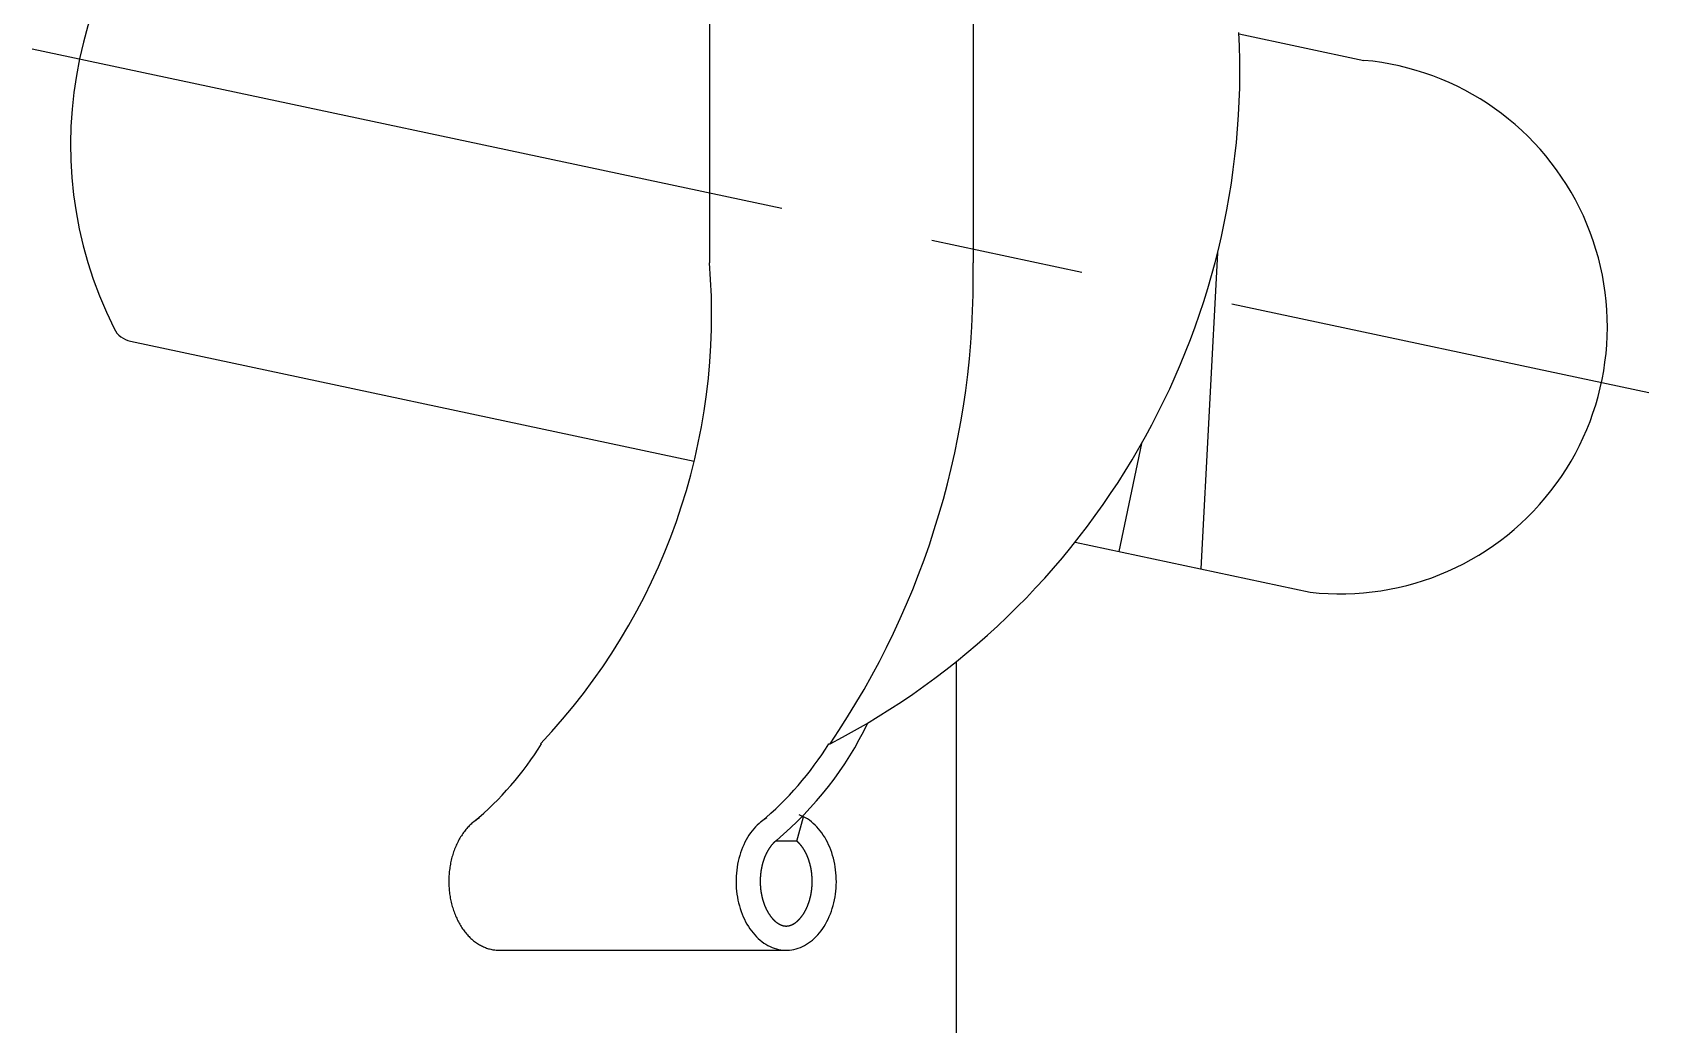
# Model space of a CAD drawing. Extents: x -182 to 594, y -630 to 159.
# Drawn here: x -159.1 to -92.1, y -331.3 to -290.2 of the extents above; entities that cross this region are included whole.
import ezdxf

# ---------------------------------------------------------------- set-up
doc = ezdxf.new("R2010")
doc.units = 0
doc.linetypes.add('CENTER', pattern=[50.8, 31.75, -6.35, 6.35, -6.35])
doc.layers.get('0').update_dxf_attribs({"linetype": 'CONTINUOUS'})
doc.layers.add('CENTER', color=1, linetype='CONTINUOUS')

msp = doc.modelspace()

# ---------------------------------------------------------------- linework, layer by layer
at = {"color": 7, "linetype": 'CONTINUOUS'}
for p, q in [((-131.03, -276.234), (-131.03, -299.777)), ((-120.112, -276.234), (-120.112, -299.777)), ((-109.092, -290.295), (-103.919, -291.394)), ((-109.984, -299.368), (-110.67, -312.451)), ((-155.013, -303.026), (-131.663, -307.989)), ((-113.128, -307.256), (-114.078, -311.727)), ((-115.884, -311.343), (-106.145, -313.413)), ((-120.8, -433.605), (-120.8, -316.282)), ((-138.035, -319.69), (-137.985, -319.69)), ((-126.085, -319.69), (-126.035, -319.69)), ((-127.407, -323.723), (-127.135, -322.709)), ((-127.135, -322.709), (-127.196, -322.709)), ((-127.407, -323.723), (-128.298, -323.723)), ((-139.733, -328.234), (-127.833, -328.234))]:
    msp.add_line(p, q, dxfattribs=at)
for points in [[(-140.554, -322.755, 0), (-140.595, -322.78, 0), (-140.636, -322.805, 0), (-140.676, -322.832, 0), (-140.716, -322.86, 0), (-140.755, -322.889, 0), (-140.794, -322.919, 0), (-140.833, -322.95, 0), (-140.87, -322.982, 0), (-140.908, -323.016, 0), (-140.945, -323.051, 0), (-140.981, -323.086, 0), (-141.017, -323.123, 0), (-141.052, -323.161, 0), (-141.086, -323.2, 0), (-141.12, -323.24, 0), (-141.154, -323.281, 0), (-141.186, -323.322, 0), (-141.218, -323.365, 0), (-141.249, -323.409, 0), (-141.28, -323.453, 0), (-141.31, -323.499, 0), (-141.339, -323.545, 0), (-141.368, -323.593, 0), (-141.395, -323.641, 0), (-141.422, -323.689, 0), (-141.448, -323.739, 0), (-141.474, -323.79, 0), (-141.498, -323.841, 0), (-141.522, -323.893, 0), (-141.545, -323.945, 0), (-141.567, -323.998, 0), (-141.589, -324.052, 0), (-141.609, -324.107, 0), (-141.629, -324.162, 0), (-141.647, -324.217, 0), (-141.665, -324.273, 0), (-141.682, -324.33, 0), (-141.698, -324.387, 0), (-141.713, -324.445, 0), (-141.728, -324.503, 0), (-141.741, -324.561, 0), (-141.753, -324.62, 0), (-141.765, -324.679, 0), (-141.775, -324.739, 0), (-141.785, -324.799, 0), (-141.794, -324.859, 0), (-141.802, -324.919, 0), (-141.808, -324.98, 0), (-141.814, -325.041, 0), (-141.819, -325.101, 0), (-141.823, -325.162, 0), (-141.826, -325.224, 0), (-141.828, -325.285, 0), (-141.829, -325.346, 0), (-141.829, -325.407, 0), (-141.828, -325.469, 0), (-141.827, -325.53, 0), (-141.824, -325.591, 0), (-141.82, -325.652, 0), (-141.816, -325.713, 0), (-141.81, -325.774, 0), (-141.803, -325.834, 0), (-141.796, -325.895, 0), (-141.787, -325.955, 0), (-141.778, -326.015, 0), (-141.768, -326.074, 0), (-141.756, -326.134, 0), (-141.744, -326.193, 0), (-141.731, -326.251, 0), (-141.717, -326.309, 0), (-141.702, -326.367, 0), (-141.686, -326.424, 0), (-141.669, -326.481, 0), (-141.652, -326.537, 0), (-141.633, -326.593, 0), (-141.614, -326.648, 0), (-141.594, -326.703, 0), (-141.572, -326.757, 0), (-141.551, -326.81, 0), (-141.528, -326.863, 0), (-141.504, -326.915, 0), (-141.48, -326.966, 0), (-141.455, -327.017, 0), (-141.429, -327.067, 0), (-141.402, -327.116, 0), (-141.374, -327.164, 0), (-141.346, -327.212, 0), (-141.317, -327.258, 0), (-141.287, -327.304, 0), (-141.257, -327.349, 0), (-141.226, -327.393, 0), (-141.194, -327.436, 0), (-141.162, -327.478, 0), (-141.128, -327.519, 0), (-141.095, -327.559, 0), (-141.06, -327.598, 0), (-141.025, -327.636, 0), (-140.99, -327.673, 0), (-140.954, -327.709, 0), (-140.917, -327.744, 0), (-140.88, -327.778, 0), (-140.842, -327.81, 0), (-140.804, -327.842, 0), (-140.765, -327.872, 0), (-140.726, -327.902, 0), (-140.686, -327.93, 0), (-140.646, -327.957, 0), (-140.605, -327.983, 0), (-140.564, -328.007, 0), (-140.523, -328.03, 0), (-140.481, -328.053, 0), (-140.439, -328.074, 0), (-140.397, -328.093, 0), (-140.355, -328.112, 0), (-140.312, -328.129, 0), (-140.268, -328.145, 0), (-140.225, -328.159, 0), (-140.182, -328.172, 0), (-140.138, -328.185, 0), (-140.094, -328.195, 0), (-140.05, -328.205, 0), (-140.005, -328.213, 0), (-139.961, -328.22, 0), (-139.917, -328.225, 0), (-139.872, -328.229, 0), (-139.827, -328.232, 0), (-139.783, -328.234, 0), (-139.738, -328.234, 0)], [(-128.654, -322.755, 0), (-128.738, -322.806, 0), (-128.819, -322.862, 0), (-128.899, -322.923, 0), (-128.977, -322.988, 0), (-129.053, -323.058, 0), (-129.126, -323.133, 0), (-129.197, -323.212, 0), (-129.265, -323.295, 0), (-129.331, -323.382, 0), (-129.393, -323.473, 0), (-129.453, -323.568, 0), (-129.51, -323.666, 0), (-129.563, -323.768, 0), (-129.613, -323.873, 0), (-129.66, -323.98, 0), (-129.703, -324.091, 0), (-129.743, -324.203, 0), (-129.779, -324.318, 0), (-129.811, -324.436, 0), (-129.839, -324.555, 0), (-129.864, -324.675, 0), (-129.885, -324.797, 0), (-129.902, -324.92, 0), (-129.915, -325.044, 0), (-129.923, -325.169, 0), (-129.928, -325.294, 0), (-129.929, -325.419, 0), (-129.926, -325.544, 0), (-129.919, -325.669, 0), (-129.908, -325.793, 0), (-129.893, -325.917, 0), (-129.874, -326.039, 0), (-129.851, -326.161, 0), (-129.824, -326.28, 0), (-129.793, -326.398, 0), (-129.759, -326.514, 0), (-129.721, -326.628, 0), (-129.679, -326.74, 0), (-129.634, -326.848, 0), (-129.586, -326.954, 0), (-129.534, -327.057, 0), (-129.478, -327.157, 0), (-129.42, -327.253, 0), (-129.359, -327.346, 0), (-129.294, -327.435, 0), (-129.227, -327.52, 0), (-129.158, -327.601, 0), (-129.085, -327.677, 0), (-129.011, -327.749, 0), (-128.934, -327.817, 0), (-128.855, -327.88, 0), (-128.774, -327.938, 0), (-128.691, -327.991, 0), (-128.607, -328.039, 0), (-128.521, -328.082, 0), (-128.434, -328.12, 0), (-128.346, -328.152, 0), (-128.257, -328.179, 0), (-128.167, -328.201, 0), (-128.077, -328.217, 0), (-127.986, -328.228, 0), (-127.894, -328.234, 0), (-127.803, -328.233, 0), (-127.712, -328.228, 0), (-127.621, -328.216, 0), (-127.531, -328.2, 0), (-127.441, -328.178, 0), (-127.352, -328.15, 0), (-127.264, -328.117, 0), (-127.177, -328.079, 0), (-127.091, -328.036, 0), (-127.007, -327.988, 0), (-126.924, -327.934, 0), (-126.843, -327.876, 0), (-126.765, -327.813, 0), (-126.688, -327.745, 0), (-126.613, -327.672, 0), (-126.541, -327.596, 0), (-126.472, -327.514, 0), (-126.405, -327.429, 0), (-126.341, -327.34, 0), (-126.28, -327.247, 0), (-126.221, -327.151, 0), (-126.166, -327.051, 0), (-126.115, -326.947, 0), (-126.066, -326.841, 0), (-126.021, -326.732, 0), (-125.98, -326.621, 0), (-125.942, -326.507, 0), (-125.908, -326.39, 0), (-125.878, -326.272, 0), (-125.851, -326.152, 0), (-125.829, -326.031, 0), (-125.81, -325.909, 0), (-125.795, -325.785, 0), (-125.784, -325.661, 0), (-125.777, -325.536, 0), (-125.774, -325.411, 0), (-125.776, -325.285, 0), (-125.781, -325.16, 0), (-125.79, -325.036, 0), (-125.803, -324.912, 0), (-125.82, -324.789, 0), (-125.841, -324.667, 0), (-125.866, -324.547, 0), (-125.895, -324.428, 0), (-125.927, -324.311, 0), (-125.963, -324.196, 0), (-126.003, -324.083, 0), (-126.047, -323.973, 0), (-126.094, -323.866, 0), (-126.144, -323.761, 0), (-126.198, -323.66, 0), (-126.255, -323.562, 0), (-126.314, -323.467, 0), (-126.377, -323.376, 0), (-126.443, -323.289, 0), (-126.511, -323.207, 0), (-126.582, -323.128, 0), (-126.656, -323.054, 0), (-126.732, -322.984, 0), (-126.81, -322.919, 0), (-126.89, -322.858, 0), (-126.971, -322.803, 0), (-127.055, -322.752, 0), (-127.14, -322.707, 0), (-127.226, -322.666, 0), (-127.314, -322.631, 0)]]:
    msp.add_polyline3d(points, dxfattribs=at)
at = {"color": 7}
msp.add_polyline3d([(-128.256, -323.689, 0), (-128.261, -323.693, 0), (-128.265, -323.696, 0), (-128.27, -323.7, 0), (-128.274, -323.703, 0), (-128.279, -323.707, 0), (-128.283, -323.711, 0), (-128.288, -323.715, 0), (-128.293, -323.718, 0), (-128.297, -323.722, 0), (-128.302, -323.726, 0), (-128.306, -323.73, 0), (-128.311, -323.734, 0), (-128.315, -323.738, 0), (-128.32, -323.742, 0), (-128.325, -323.746, 0), (-128.329, -323.75, 0), (-128.334, -323.755, 0), (-128.338, -323.759, 0), (-128.343, -323.763, 0), (-128.348, -323.768, 0), (-128.352, -323.772, 0), (-128.357, -323.777, 0), (-128.362, -323.781, 0), (-128.366, -323.786, 0), (-128.371, -323.79, 0), (-128.375, -323.795, 0), (-128.38, -323.8, 0), (-128.385, -323.805, 0), (-128.389, -323.809, 0), (-128.394, -323.814, 0), (-128.399, -323.819, 0), (-128.403, -323.824, 0), (-128.408, -323.829, 0), (-128.412, -323.834, 0), (-128.417, -323.839, 0), (-128.422, -323.845, 0), (-128.426, -323.85, 0), (-128.431, -323.855, 0), (-128.436, -323.86, 0), (-128.44, -323.866, 0), (-128.445, -323.871, 0), (-128.449, -323.877, 0), (-128.454, -323.882, 0), (-128.459, -323.888, 0), (-128.463, -323.893, 0), (-128.468, -323.899, 0), (-128.472, -323.905, 0), (-128.477, -323.911, 0), (-128.481, -323.916, 0), (-128.486, -323.922, 0), (-128.49, -323.928, 0), (-128.495, -323.934, 0), (-128.5, -323.94, 0), (-128.504, -323.946, 0), (-128.509, -323.952, 0), (-128.513, -323.958, 0), (-128.518, -323.965, 0), (-128.522, -323.971, 0), (-128.527, -323.977, 0), (-128.531, -323.984, 0), (-128.535, -323.99, 0), (-128.54, -323.996, 0), (-128.544, -324.003, 0), (-128.549, -324.009, 0), (-128.553, -324.016, 0), (-128.557, -324.023, 0), (-128.562, -324.029, 0), (-128.566, -324.036, 0), (-128.571, -324.043, 0), (-128.575, -324.049, 0), (-128.579, -324.056, 0), (-128.584, -324.063, 0), (-128.588, -324.07, 0), (-128.592, -324.077, 0), (-128.596, -324.084, 0), (-128.601, -324.091, 0), (-128.605, -324.098, 0), (-128.609, -324.105, 0), (-128.613, -324.113, 0), (-128.617, -324.12, 0), (-128.622, -324.127, 0), (-128.626, -324.135, 0), (-128.63, -324.142, 0), (-128.634, -324.149, 0), (-128.638, -324.157, 0), (-128.642, -324.164, 0), (-128.646, -324.172, 0), (-128.65, -324.179, 0), (-128.654, -324.187, 0), (-128.658, -324.195, 0), (-128.662, -324.202, 0), (-128.666, -324.21, 0), (-128.67, -324.218, 0), (-128.674, -324.226, 0), (-128.678, -324.234, 0), (-128.682, -324.242, 0), (-128.686, -324.25, 0), (-128.689, -324.258, 0), (-128.693, -324.266, 0), (-128.697, -324.274, 0), (-128.701, -324.282, 0), (-128.705, -324.29, 0), (-128.708, -324.298, 0), (-128.712, -324.307, 0), (-128.716, -324.315, 0), (-128.719, -324.323, 0), (-128.723, -324.332, 0), (-128.726, -324.34, 0), (-128.73, -324.348, 0), (-128.734, -324.357, 0), (-128.737, -324.365, 0), (-128.74, -324.374, 0), (-128.744, -324.383, 0), (-128.747, -324.391, 0), (-128.751, -324.4, 0), (-128.754, -324.409, 0), (-128.758, -324.417, 0), (-128.761, -324.426, 0), (-128.764, -324.435, 0), (-128.767, -324.444, 0), (-128.771, -324.453, 0), (-128.774, -324.461, 0), (-128.777, -324.47, 0), (-128.78, -324.479, 0), (-128.783, -324.488, 0), (-128.786, -324.497, 0), (-128.79, -324.506, 0), (-128.793, -324.515, 0), (-128.796, -324.525, 0), (-128.799, -324.534, 0), (-128.802, -324.543, 0), (-128.804, -324.552, 0), (-128.807, -324.561, 0), (-128.81, -324.571, 0), (-128.813, -324.58, 0), (-128.816, -324.589, 0), (-128.819, -324.599, 0), (-128.821, -324.608, 0), (-128.824, -324.617, 0), (-128.827, -324.627, 0), (-128.829, -324.636, 0), (-128.832, -324.646, 0), (-128.835, -324.655, 0), (-128.837, -324.665, 0), (-128.84, -324.674, 0), (-128.842, -324.684, 0), (-128.845, -324.694, 0), (-128.847, -324.703, 0), (-128.85, -324.713, 0), (-128.852, -324.723, 0), (-128.854, -324.732, 0), (-128.857, -324.742, 0), (-128.859, -324.752, 0), (-128.861, -324.762, 0), (-128.863, -324.772, 0), (-128.865, -324.781, 0), (-128.868, -324.791, 0), (-128.87, -324.801, 0), (-128.872, -324.811, 0), (-128.874, -324.821, 0), (-128.876, -324.831, 0), (-128.878, -324.841, 0), (-128.88, -324.851, 0), (-128.882, -324.861, 0), (-128.883, -324.871, 0), (-128.885, -324.881, 0), (-128.887, -324.891, 0), (-128.889, -324.901, 0), (-128.89, -324.911, 0), (-128.892, -324.921, 0), (-128.894, -324.931, 0), (-128.895, -324.942, 0), (-128.897, -324.952, 0), (-128.898, -324.962, 0), (-128.9, -324.972, 0), (-128.901, -324.982, 0), (-128.903, -324.993, 0), (-128.904, -325.003, 0), (-128.906, -325.013, 0), (-128.907, -325.023, 0), (-128.908, -325.034, 0), (-128.909, -325.044, 0), (-128.911, -325.054, 0), (-128.912, -325.064, 0), (-128.913, -325.075, 0), (-128.914, -325.085, 0), (-128.915, -325.095, 0), (-128.916, -325.106, 0), (-128.917, -325.116, 0), (-128.918, -325.127, 0), (-128.919, -325.137, 0), (-128.92, -325.147, 0), (-128.921, -325.158, 0), (-128.921, -325.168, 0), (-128.922, -325.179, 0), (-128.923, -325.189, 0), (-128.923, -325.199, 0), (-128.924, -325.21, 0), (-128.925, -325.22, 0), (-128.925, -325.231, 0), (-128.926, -325.241, 0), (-128.926, -325.252, 0), (-128.927, -325.262, 0), (-128.927, -325.273, 0), (-128.928, -325.283, 0), (-128.928, -325.294, 0), (-128.928, -325.304, 0), (-128.929, -325.315, 0), (-128.929, -325.325, 0), (-128.929, -325.336, 0), (-128.929, -325.346, 0), (-128.929, -325.357, 0), (-128.929, -325.367, 0), (-128.929, -325.378, 0), (-128.929, -325.388, 0), (-128.929, -325.399, 0), (-128.929, -325.409, 0), (-128.929, -325.42, 0), (-128.929, -325.43, 0), (-128.929, -325.441, 0), (-128.929, -325.451, 0), (-128.928, -325.462, 0), (-128.928, -325.472, 0), (-128.928, -325.483, 0), (-128.927, -325.493, 0), (-128.927, -325.503, 0), (-128.927, -325.514, 0), (-128.926, -325.524, 0), (-128.926, -325.535, 0), (-128.925, -325.545, 0), (-128.924, -325.556, 0), (-128.924, -325.566, 0), (-128.923, -325.577, 0), (-128.922, -325.587, 0), (-128.922, -325.598, 0), (-128.921, -325.608, 0), (-128.92, -325.618, 0), (-128.919, -325.629, 0), (-128.918, -325.639, 0), (-128.917, -325.649, 0), (-128.916, -325.66, 0), (-128.915, -325.67, 0), (-128.914, -325.681, 0), (-128.913, -325.691, 0), (-128.912, -325.701, 0), (-128.911, -325.712, 0), (-128.91, -325.722, 0), (-128.908, -325.732, 0), (-128.907, -325.742, 0), (-128.906, -325.753, 0), (-128.905, -325.763, 0), (-128.903, -325.773, 0), (-128.902, -325.783, 0), (-128.9, -325.794, 0), (-128.899, -325.804, 0), (-128.897, -325.814, 0), (-128.896, -325.824, 0), (-128.894, -325.834, 0), (-128.892, -325.844, 0), (-128.891, -325.854, 0), (-128.889, -325.865, 0), (-128.887, -325.875, 0), (-128.885, -325.885, 0), (-128.884, -325.895, 0), (-128.882, -325.905, 0), (-128.88, -325.915, 0), (-128.878, -325.925, 0), (-128.876, -325.935, 0), (-128.874, -325.945, 0), (-128.872, -325.955, 0), (-128.87, -325.964, 0), (-128.868, -325.974, 0), (-128.866, -325.984, 0), (-128.864, -325.994, 0), (-128.861, -326.004, 0), (-128.859, -326.014, 0), (-128.857, -326.023, 0), (-128.855, -326.033, 0), (-128.852, -326.043, 0), (-128.85, -326.053, 0), (-128.847, -326.062, 0), (-128.845, -326.072, 0), (-128.843, -326.082, 0), (-128.84, -326.091, 0), (-128.838, -326.101, 0), (-128.835, -326.11, 0), (-128.832, -326.12, 0), (-128.83, -326.129, 0), (-128.827, -326.139, 0), (-128.825, -326.148, 0), (-128.822, -326.158, 0), (-128.819, -326.167, 0), (-128.816, -326.177, 0), (-128.814, -326.186, 0), (-128.811, -326.195, 0), (-128.808, -326.204, 0), (-128.805, -326.214, 0), (-128.802, -326.223, 0), (-128.799, -326.232, 0), (-128.796, -326.241, 0), (-128.793, -326.25, 0), (-128.79, -326.26, 0), (-128.787, -326.269, 0), (-128.784, -326.278, 0), (-128.781, -326.287, 0), (-128.778, -326.296, 0), (-128.775, -326.305, 0), (-128.771, -326.313, 0), (-128.768, -326.322, 0), (-128.765, -326.331, 0), (-128.762, -326.34, 0), (-128.758, -326.349, 0), (-128.755, -326.358, 0), (-128.752, -326.366, 0), (-128.748, -326.375, 0), (-128.745, -326.384, 0), (-128.741, -326.392, 0), (-128.738, -326.401, 0), (-128.734, -326.409, 0), (-128.731, -326.418, 0), (-128.727, -326.426, 0), (-128.724, -326.435, 0), (-128.72, -326.443, 0), (-128.717, -326.451, 0), (-128.713, -326.46, 0), (-128.709, -326.468, 0), (-128.705, -326.476, 0), (-128.702, -326.484, 0), (-128.698, -326.492, 0), (-128.694, -326.501, 0), (-128.69, -326.509, 0), (-128.687, -326.517, 0), (-128.683, -326.525, 0), (-128.679, -326.533, 0), (-128.675, -326.54, 0), (-128.671, -326.548, 0), (-128.667, -326.556, 0), (-128.663, -326.564, 0), (-128.659, -326.572, 0), (-128.655, -326.579, 0), (-128.651, -326.587, 0), (-128.647, -326.594, 0), (-128.643, -326.602, 0), (-128.639, -326.609, 0), (-128.635, -326.617, 0), (-128.631, -326.624, 0), (-128.627, -326.632, 0), (-128.623, -326.639, 0), (-128.618, -326.646, 0), (-128.614, -326.654, 0), (-128.61, -326.661, 0), (-128.606, -326.668, 0), (-128.602, -326.675, 0), (-128.597, -326.682, 0), (-128.593, -326.689, 0), (-128.589, -326.696, 0), (-128.585, -326.703, 0), (-128.58, -326.71, 0), (-128.576, -326.717, 0), (-128.572, -326.724, 0), (-128.567, -326.73, 0), (-128.563, -326.737, 0), (-128.559, -326.744, 0), (-128.554, -326.75, 0), (-128.55, -326.757, 0), (-128.545, -326.763, 0), (-128.541, -326.77, 0), (-128.536, -326.776, 0), (-128.532, -326.783, 0), (-128.528, -326.789, 0), (-128.523, -326.795, 0), (-128.519, -326.802, 0), (-128.514, -326.808, 0), (-128.51, -326.814, 0), (-128.505, -326.82, 0), (-128.501, -326.826, 0), (-128.496, -326.832, 0), (-128.492, -326.838, 0), (-128.487, -326.844, 0), (-128.482, -326.85, 0), (-128.478, -326.856, 0), (-128.473, -326.861, 0), (-128.469, -326.867, 0), (-128.464, -326.873, 0), (-128.46, -326.879, 0), (-128.455, -326.884, 0), (-128.45, -326.89, 0), (-128.446, -326.895, 0), (-128.441, -326.901, 0), (-128.437, -326.906, 0), (-128.432, -326.911, 0), (-128.427, -326.917, 0), (-128.423, -326.922, 0), (-128.418, -326.927, 0), (-128.414, -326.932, 0), (-128.409, -326.937, 0), (-128.404, -326.942, 0), (-128.4, -326.947, 0), (-128.395, -326.952, 0), (-128.39, -326.957, 0), (-128.386, -326.962, 0), (-128.381, -326.967, 0), (-128.377, -326.972, 0), (-128.372, -326.977, 0), (-128.367, -326.981, 0), (-128.363, -326.986, 0), (-128.358, -326.99, 0), (-128.353, -326.995, 0), (-128.349, -326.999, 0), (-128.344, -327.004, 0), (-128.34, -327.008, 0), (-128.335, -327.012, 0), (-128.33, -327.017, 0), (-128.326, -327.021, 0), (-128.321, -327.025, 0), (-128.316, -327.029, 0), (-128.312, -327.033, 0), (-128.307, -327.037, 0), (-128.303, -327.041, 0), (-128.298, -327.045, 0), (-128.294, -327.049, 0), (-128.289, -327.053, 0), (-128.284, -327.057, 0), (-128.28, -327.06, 0), (-128.275, -327.064, 0), (-128.271, -327.068, 0), (-128.266, -327.071, 0), (-128.262, -327.075, 0), (-128.257, -327.078, 0), (-128.253, -327.082, 0), (-128.248, -327.085, 0), (-128.244, -327.088, 0), (-128.239, -327.092, 0), (-128.235, -327.095, 0), (-128.23, -327.098, 0), (-128.226, -327.101, 0), (-128.221, -327.105, 0), (-128.217, -327.108, 0), (-128.213, -327.111, 0), (-128.208, -327.114, 0), (-128.204, -327.117, 0), (-128.199, -327.119, 0), (-128.195, -327.122, 0), (-128.191, -327.125, 0), (-128.186, -327.128, 0), (-128.182, -327.131, 0), (-128.178, -327.133, 0), (-128.173, -327.136, 0), (-128.169, -327.139, 0), (-128.165, -327.141, 0), (-128.16, -327.144, 0), (-128.156, -327.146, 0), (-128.152, -327.149, 0), (-128.148, -327.151, 0), (-128.143, -327.153, 0), (-128.139, -327.156, 0), (-128.135, -327.158, 0), (-128.131, -327.16, 0), (-128.126, -327.162, 0), (-128.122, -327.164, 0), (-128.118, -327.167, 0), (-128.114, -327.169, 0), (-128.11, -327.171, 0), (-128.106, -327.173, 0), (-128.102, -327.175, 0), (-128.097, -327.177, 0), (-128.093, -327.178, 0), (-128.089, -327.18, 0), (-128.085, -327.182, 0), (-128.081, -327.184, 0), (-128.077, -327.186, 0), (-128.073, -327.187, 0), (-128.069, -327.189, 0), (-128.065, -327.191, 0), (-128.061, -327.192, 0), (-128.057, -327.194, 0), (-128.053, -327.195, 0), (-128.049, -327.197, 0), (-128.045, -327.198, 0), (-128.041, -327.2, 0), (-128.037, -327.201, 0), (-128.033, -327.203, 0), (-128.029, -327.204, 0), (-128.026, -327.205, 0), (-128.022, -327.206, 0), (-128.018, -327.208, 0), (-128.014, -327.209, 0), (-128.01, -327.21, 0), (-128.006, -327.211, 0), (-128.003, -327.212, 0), (-127.999, -327.213, 0), (-127.995, -327.214, 0), (-127.991, -327.215, 0), (-127.988, -327.216, 0), (-127.984, -327.217, 0), (-127.98, -327.218, 0), (-127.976, -327.219, 0), (-127.973, -327.22, 0), (-127.969, -327.221, 0), (-127.965, -327.222, 0), (-127.962, -327.223, 0), (-127.958, -327.223, 0), (-127.955, -327.224, 0), (-127.951, -327.225, 0), (-127.947, -327.225, 0), (-127.944, -327.226, 0), (-127.94, -327.227, 0), (-127.936, -327.227, 0), (-127.933, -327.228, 0), (-127.929, -327.228, 0), (-127.926, -327.229, 0), (-127.922, -327.229, 0), (-127.919, -327.23, 0), (-127.915, -327.23, 0), (-127.911, -327.231, 0), (-127.908, -327.231, 0), (-127.904, -327.232, 0), (-127.901, -327.232, 0), (-127.897, -327.232, 0), (-127.894, -327.233, 0), (-127.89, -327.233, 0), (-127.887, -327.233, 0), (-127.883, -327.233, 0), (-127.88, -327.233, 0), (-127.876, -327.234, 0), (-127.873, -327.234, 0), (-127.869, -327.234, 0), (-127.866, -327.234, 0), (-127.862, -327.234, 0), (-127.859, -327.234, 0), (-127.855, -327.234, 0), (-127.852, -327.234, 0), (-127.848, -327.234, 0), (-127.845, -327.234, 0), (-127.841, -327.234, 0), (-127.838, -327.234, 0), (-127.834, -327.234, 0), (-127.831, -327.234, 0), (-127.827, -327.234, 0), (-127.824, -327.234, 0), (-127.82, -327.233, 0), (-127.817, -327.233, 0), (-127.813, -327.233, 0), (-127.81, -327.233, 0), (-127.806, -327.232, 0), (-127.803, -327.232, 0), (-127.799, -327.232, 0), (-127.796, -327.231, 0), (-127.792, -327.231, 0), (-127.788, -327.23, 0), (-127.785, -327.23, 0), (-127.781, -327.23, 0), (-127.778, -327.229, 0), (-127.774, -327.229, 0), (-127.771, -327.228, 0), (-127.767, -327.227, 0), (-127.763, -327.227, 0), (-127.76, -327.226, 0), (-127.756, -327.226, 0), (-127.752, -327.225, 0), (-127.749, -327.224, 0), (-127.745, -327.223, 0), (-127.742, -327.223, 0), (-127.738, -327.222, 0), (-127.734, -327.221, 0), (-127.731, -327.22, 0), (-127.727, -327.219, 0), (-127.723, -327.218, 0), (-127.719, -327.218, 0), (-127.716, -327.217, 0), (-127.712, -327.216, 0), (-127.708, -327.215, 0), (-127.704, -327.213, 0), (-127.701, -327.212, 0), (-127.697, -327.211, 0), (-127.693, -327.21, 0), (-127.689, -327.209, 0), (-127.686, -327.208, 0), (-127.682, -327.206, 0), (-127.678, -327.205, 0), (-127.674, -327.204, 0), (-127.67, -327.203, 0), (-127.666, -327.201, 0), (-127.662, -327.2, 0), (-127.659, -327.198, 0), (-127.655, -327.197, 0), (-127.651, -327.195, 0), (-127.647, -327.194, 0), (-127.643, -327.192, 0), (-127.639, -327.191, 0), (-127.635, -327.189, 0), (-127.631, -327.187, 0), (-127.627, -327.186, 0), (-127.623, -327.184, 0), (-127.619, -327.182, 0), (-127.615, -327.18, 0), (-127.611, -327.179, 0), (-127.607, -327.177, 0), (-127.602, -327.175, 0), (-127.598, -327.173, 0), (-127.594, -327.171, 0), (-127.59, -327.169, 0), (-127.586, -327.167, 0), (-127.582, -327.164, 0), (-127.577, -327.162, 0), (-127.573, -327.16, 0), (-127.569, -327.158, 0), (-127.565, -327.156, 0), (-127.561, -327.153, 0), (-127.556, -327.151, 0), (-127.552, -327.149, 0), (-127.548, -327.146, 0), (-127.543, -327.144, 0), (-127.539, -327.141, 0), (-127.535, -327.138, 0), (-127.53, -327.136, 0), (-127.526, -327.133, 0), (-127.522, -327.131, 0), (-127.517, -327.128, 0), (-127.513, -327.125, 0), (-127.509, -327.122, 0), (-127.504, -327.119, 0), (-127.5, -327.116, 0), (-127.495, -327.113, 0), (-127.491, -327.111, 0), (-127.487, -327.107, 0), (-127.482, -327.104, 0), (-127.478, -327.101, 0), (-127.473, -327.098, 0), (-127.469, -327.095, 0), (-127.464, -327.092, 0), (-127.46, -327.088, 0), (-127.455, -327.085, 0), (-127.451, -327.082, 0), (-127.446, -327.078, 0), (-127.442, -327.075, 0), (-127.437, -327.071, 0), (-127.433, -327.068, 0), (-127.428, -327.064, 0), (-127.424, -327.06, 0), (-127.419, -327.057, 0), (-127.414, -327.053, 0), (-127.41, -327.049, 0), (-127.405, -327.045, 0), (-127.401, -327.041, 0), (-127.396, -327.037, 0), (-127.392, -327.033, 0), (-127.387, -327.029, 0), (-127.382, -327.025, 0), (-127.378, -327.021, 0), (-127.373, -327.017, 0), (-127.369, -327.012, 0), (-127.364, -327.008, 0), (-127.359, -327.004, 0), (-127.355, -326.999, 0), (-127.35, -326.995, 0), (-127.345, -326.99, 0), (-127.341, -326.986, 0), (-127.336, -326.981, 0), (-127.332, -326.977, 0), (-127.327, -326.972, 0), (-127.322, -326.967, 0), (-127.318, -326.962, 0), (-127.313, -326.958, 0), (-127.308, -326.953, 0), (-127.304, -326.948, 0), (-127.299, -326.943, 0), (-127.294, -326.938, 0), (-127.29, -326.933, 0), (-127.285, -326.927, 0), (-127.281, -326.922, 0), (-127.276, -326.917, 0), (-127.271, -326.912, 0), (-127.267, -326.906, 0), (-127.262, -326.901, 0), (-127.258, -326.895, 0), (-127.253, -326.89, 0), (-127.248, -326.884, 0), (-127.244, -326.879, 0), (-127.239, -326.873, 0), (-127.235, -326.868, 0), (-127.23, -326.862, 0), (-127.225, -326.856, 0), (-127.221, -326.85, 0), (-127.216, -326.844, 0), (-127.212, -326.838, 0), (-127.207, -326.832, 0), (-127.203, -326.826, 0), (-127.198, -326.82, 0), (-127.194, -326.814, 0), (-127.189, -326.808, 0), (-127.185, -326.802, 0), (-127.18, -326.796, 0), (-127.176, -326.789, 0), (-127.171, -326.783, 0), (-127.167, -326.777, 0), (-127.163, -326.77, 0), (-127.158, -326.764, 0), (-127.154, -326.757, 0), (-127.149, -326.751, 0), (-127.145, -326.744, 0), (-127.141, -326.737, 0), (-127.136, -326.731, 0), (-127.132, -326.724, 0), (-127.127, -326.717, 0), (-127.123, -326.71, 0), (-127.119, -326.703, 0), (-127.115, -326.696, 0), (-127.11, -326.689, 0), (-127.106, -326.682, 0), (-127.102, -326.675, 0), (-127.098, -326.668, 0), (-127.093, -326.661, 0), (-127.089, -326.654, 0), (-127.085, -326.646, 0), (-127.081, -326.639, 0), (-127.077, -326.632, 0), (-127.073, -326.624, 0), (-127.068, -326.617, 0), (-127.064, -326.609, 0), (-127.06, -326.602, 0), (-127.056, -326.594, 0), (-127.052, -326.587, 0), (-127.048, -326.579, 0), (-127.044, -326.571, 0), (-127.04, -326.564, 0), (-127.036, -326.556, 0), (-127.032, -326.548, 0), (-127.029, -326.54, 0), (-127.025, -326.532, 0), (-127.021, -326.524, 0), (-127.017, -326.516, 0), (-127.013, -326.508, 0), (-127.009, -326.5, 0), (-127.006, -326.492, 0), (-127.002, -326.484, 0), (-126.998, -326.476, 0), (-126.995, -326.467, 0), (-126.991, -326.459, 0), (-126.987, -326.451, 0), (-126.984, -326.443, 0), (-126.98, -326.434, 0), (-126.976, -326.426, 0), (-126.973, -326.417, 0), (-126.969, -326.409, 0), (-126.966, -326.4, 0), (-126.962, -326.392, 0), (-126.959, -326.383, 0), (-126.956, -326.374, 0), (-126.952, -326.366, 0), (-126.949, -326.357, 0), (-126.945, -326.348, 0), (-126.942, -326.34, 0), (-126.939, -326.331, 0), (-126.936, -326.322, 0), (-126.932, -326.313, 0), (-126.929, -326.304, 0), (-126.926, -326.295, 0), (-126.923, -326.286, 0), (-126.92, -326.277, 0), (-126.917, -326.268, 0), (-126.914, -326.259, 0), (-126.91, -326.25, 0), (-126.907, -326.241, 0), (-126.905, -326.232, 0), (-126.902, -326.223, 0), (-126.899, -326.213, 0), (-126.896, -326.204, 0), (-126.893, -326.195, 0), (-126.89, -326.185, 0), (-126.887, -326.176, 0), (-126.884, -326.167, 0), (-126.882, -326.157, 0), (-126.879, -326.148, 0), (-126.876, -326.139, 0), (-126.874, -326.129, 0), (-126.871, -326.12, 0), (-126.868, -326.11, 0), (-126.866, -326.1, 0), (-126.863, -326.091, 0), (-126.861, -326.081, 0), (-126.858, -326.072, 0), (-126.856, -326.062, 0), (-126.854, -326.052, 0), (-126.851, -326.043, 0), (-126.849, -326.033, 0), (-126.847, -326.023, 0), (-126.844, -326.013, 0), (-126.842, -326.004, 0), (-126.84, -325.994, 0), (-126.838, -325.984, 0), (-126.836, -325.974, 0), (-126.833, -325.964, 0), (-126.831, -325.954, 0), (-126.829, -325.944, 0), (-126.827, -325.935, 0), (-126.825, -325.925, 0), (-126.823, -325.915, 0), (-126.822, -325.905, 0), (-126.82, -325.895, 0), (-126.818, -325.884, 0), (-126.816, -325.874, 0), (-126.814, -325.864, 0), (-126.813, -325.854, 0), (-126.811, -325.844, 0), (-126.809, -325.834, 0), (-126.808, -325.824, 0), (-126.806, -325.814, 0), (-126.805, -325.804, 0), (-126.803, -325.793, 0), (-126.802, -325.783, 0), (-126.8, -325.773, 0), (-126.799, -325.763, 0), (-126.798, -325.752, 0), (-126.796, -325.742, 0), (-126.795, -325.732, 0), (-126.794, -325.722, 0), (-126.793, -325.711, 0), (-126.792, -325.701, 0), (-126.79, -325.691, 0), (-126.789, -325.68, 0), (-126.788, -325.67, 0), (-126.787, -325.66, 0), (-126.786, -325.649, 0), (-126.786, -325.639, 0), (-126.785, -325.628, 0), (-126.784, -325.618, 0), (-126.783, -325.608, 0), (-126.782, -325.597, 0), (-126.781, -325.587, 0), (-126.781, -325.576, 0), (-126.78, -325.566, 0), (-126.779, -325.555, 0), (-126.779, -325.545, 0), (-126.778, -325.535, 0), (-126.778, -325.524, 0), (-126.777, -325.514, 0), (-126.777, -325.503, 0), (-126.777, -325.493, 0), (-126.776, -325.482, 0), (-126.776, -325.472, 0), (-126.776, -325.461, 0), (-126.775, -325.451, 0), (-126.775, -325.44, 0), (-126.775, -325.43, 0), (-126.775, -325.419, 0), (-126.775, -325.409, 0), (-126.775, -325.398, 0), (-126.775, -325.388, 0), (-126.775, -325.377, 0), (-126.775, -325.367, 0), (-126.775, -325.356, 0), (-126.775, -325.346, 0), (-126.775, -325.335, 0), (-126.775, -325.325, 0), (-126.775, -325.314, 0), (-126.776, -325.304, 0), (-126.776, -325.293, 0), (-126.776, -325.283, 0), (-126.777, -325.272, 0), (-126.777, -325.262, 0), (-126.778, -325.251, 0), (-126.778, -325.241, 0), (-126.779, -325.23, 0), (-126.779, -325.22, 0), (-126.78, -325.21, 0), (-126.78, -325.199, 0), (-126.781, -325.189, 0), (-126.782, -325.178, 0), (-126.783, -325.168, 0), (-126.783, -325.157, 0), (-126.784, -325.147, 0), (-126.785, -325.137, 0), (-126.786, -325.126, 0), (-126.787, -325.116, 0), (-126.788, -325.105, 0), (-126.789, -325.095, 0), (-126.79, -325.085, 0), (-126.791, -325.074, 0), (-126.792, -325.064, 0), (-126.793, -325.054, 0), (-126.794, -325.043, 0), (-126.796, -325.033, 0), (-126.797, -325.023, 0), (-126.798, -325.013, 0), (-126.8, -325.002, 0), (-126.801, -324.992, 0), (-126.802, -324.982, 0), (-126.804, -324.972, 0), (-126.805, -324.962, 0), (-126.807, -324.951, 0), (-126.808, -324.941, 0), (-126.81, -324.931, 0), (-126.812, -324.921, 0), (-126.813, -324.911, 0), (-126.815, -324.901, 0), (-126.817, -324.891, 0), (-126.818, -324.881, 0), (-126.82, -324.871, 0), (-126.822, -324.861, 0), (-126.824, -324.851, 0), (-126.826, -324.841, 0), (-126.828, -324.831, 0), (-126.83, -324.821, 0), (-126.832, -324.811, 0), (-126.834, -324.801, 0), (-126.836, -324.791, 0), (-126.838, -324.781, 0), (-126.84, -324.771, 0), (-126.843, -324.761, 0), (-126.845, -324.752, 0), (-126.847, -324.742, 0), (-126.849, -324.732, 0), (-126.852, -324.722, 0), (-126.854, -324.713, 0), (-126.857, -324.703, 0), (-126.859, -324.693, 0), (-126.862, -324.684, 0), (-126.864, -324.674, 0), (-126.867, -324.665, 0), (-126.869, -324.655, 0), (-126.872, -324.646, 0), (-126.874, -324.636, 0), (-126.877, -324.627, 0), (-126.88, -324.617, 0), (-126.882, -324.608, 0), (-126.885, -324.598, 0), (-126.888, -324.589, 0), (-126.891, -324.58, 0), (-126.894, -324.571, 0), (-126.897, -324.561, 0), (-126.899, -324.552, 0), (-126.902, -324.543, 0), (-126.905, -324.534, 0), (-126.908, -324.525, 0), (-126.911, -324.515, 0), (-126.914, -324.506, 0), (-126.918, -324.497, 0), (-126.921, -324.488, 0), (-126.924, -324.479, 0), (-126.927, -324.47, 0), (-126.93, -324.461, 0), (-126.933, -324.452, 0), (-126.937, -324.444, 0), (-126.94, -324.435, 0), (-126.943, -324.426, 0), (-126.947, -324.417, 0), (-126.95, -324.409, 0), (-126.953, -324.4, 0), (-126.957, -324.391, 0), (-126.96, -324.383, 0), (-126.964, -324.374, 0), (-126.967, -324.365, 0), (-126.971, -324.357, 0), (-126.974, -324.348, 0), (-126.978, -324.34, 0), (-126.981, -324.332, 0), (-126.985, -324.323, 0), (-126.988, -324.315, 0), (-126.992, -324.307, 0), (-126.996, -324.298, 0), (-127, -324.29, 0), (-127.003, -324.282, 0), (-127.007, -324.274, 0), (-127.011, -324.266, 0), (-127.015, -324.258, 0), (-127.018, -324.25, 0), (-127.022, -324.242, 0), (-127.026, -324.234, 0), (-127.03, -324.226, 0), (-127.034, -324.218, 0), (-127.038, -324.21, 0), (-127.042, -324.202, 0), (-127.046, -324.195, 0), (-127.05, -324.187, 0), (-127.054, -324.179, 0), (-127.058, -324.172, 0), (-127.062, -324.164, 0), (-127.066, -324.157, 0), (-127.07, -324.149, 0), (-127.074, -324.142, 0), (-127.078, -324.134, 0), (-127.082, -324.127, 0), (-127.086, -324.12, 0), (-127.091, -324.112, 0), (-127.095, -324.105, 0), (-127.099, -324.098, 0), (-127.103, -324.091, 0), (-127.107, -324.084, 0), (-127.112, -324.077, 0), (-127.116, -324.07, 0), (-127.12, -324.063, 0), (-127.125, -324.056, 0), (-127.129, -324.049, 0), (-127.133, -324.042, 0), (-127.138, -324.035, 0), (-127.142, -324.029, 0), (-127.146, -324.022, 0), (-127.151, -324.016, 0), (-127.155, -324.009, 0), (-127.159, -324.002, 0), (-127.164, -323.996, 0), (-127.168, -323.99, 0), (-127.173, -323.983, 0), (-127.177, -323.977, 0), (-127.182, -323.971, 0), (-127.186, -323.965, 0), (-127.191, -323.958, 0), (-127.195, -323.952, 0), (-127.2, -323.946, 0), (-127.204, -323.94, 0), (-127.209, -323.934, 0), (-127.213, -323.928, 0), (-127.218, -323.922, 0), (-127.222, -323.917, 0), (-127.227, -323.911, 0), (-127.231, -323.905, 0), (-127.236, -323.899, 0), (-127.24, -323.894, 0), (-127.245, -323.888, 0), (-127.25, -323.883, 0), (-127.254, -323.877, 0), (-127.259, -323.872, 0), (-127.263, -323.866, 0), (-127.268, -323.861, 0), (-127.273, -323.856, 0), (-127.277, -323.85, 0), (-127.282, -323.845, 0), (-127.286, -323.84, 0), (-127.291, -323.835, 0), (-127.296, -323.83, 0), (-127.3, -323.825, 0), (-127.305, -323.82, 0), (-127.31, -323.815, 0), (-127.314, -323.81, 0), (-127.319, -323.805, 0), (-127.323, -323.8, 0), (-127.328, -323.796, 0), (-127.333, -323.791, 0), (-127.337, -323.786, 0), (-127.342, -323.782, 0), (-127.347, -323.777, 0), (-127.351, -323.773, 0), (-127.356, -323.768, 0), (-127.361, -323.764, 0), (-127.365, -323.76, 0), (-127.37, -323.755, 0), (-127.374, -323.751, 0), (-127.379, -323.747, 0), (-127.384, -323.743, 0), (-127.388, -323.739, 0), (-127.393, -323.735, 0), (-127.397, -323.73, 0), (-127.402, -323.727, 0), (-127.407, -323.723, 0)], dxfattribs=at)
at = {"color": 7, "linetype": 'CONTINUOUS'}
for centre, radius, start, end in [((-140.464, -294.872), 17.036, 129.41991, 206.58009), ((-140.471, -291.788), 31.415, 297.35647, 2.83505), ((-104.898, -302.417), 11.066, 263.52848, 84.92706), ((-156.726, -301.925), 25.786, 316.45508, 4.77803), ((-154.233, -300.465), 34.128, 325.71381, 1.15426), ((-154.805, -302.047), 1, 206.58009, 258), ((-137.619, -312.495), 14.594, 309.9077, 334.31057), ((-149.519, -312.495), 13.594, 309.96887, 328.04277), ((-137.619, -312.495), 13.594, 309.96887, 328.04277)]:
    msp.add_arc(centre, radius, start, end, dxfattribs=at)
at = {"layer": 'CENTER', "color": 1, "linetype": 'CENTER'}
msp.add_line((-159.084, -290.915), (-92.12, -305.148), dxfattribs=at)

doc.saveas('drawing.dxf')
